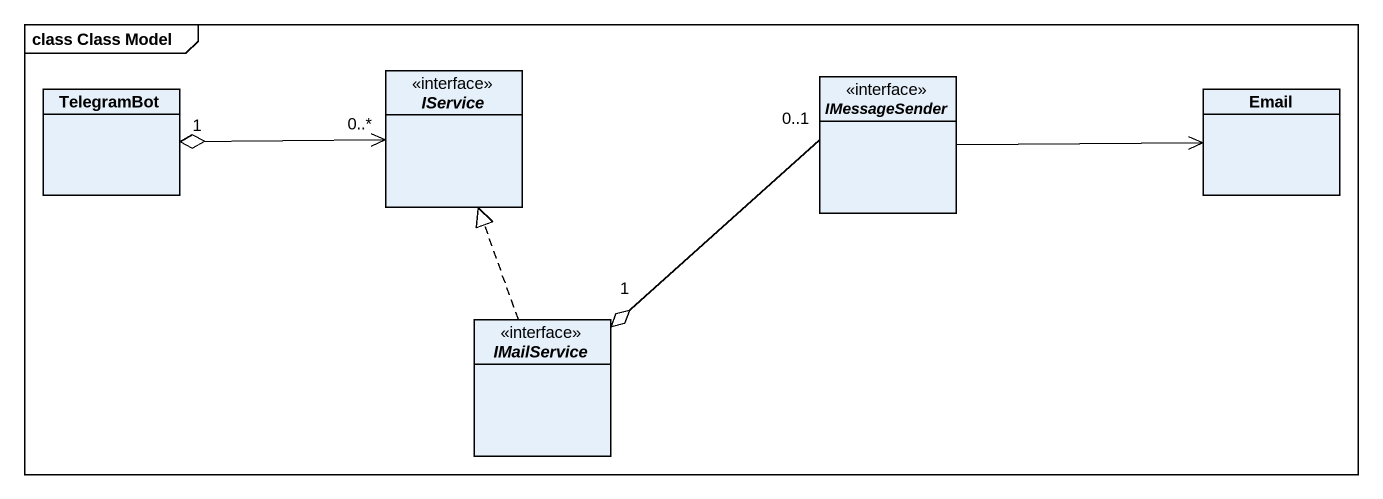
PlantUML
@startuml
mainframe class Class Model
hide circle
hide empty members
interface IService
interface IMessageSender
class TelegramBot
class Email
interface IMailService
IService "0..*" <-left-o "1" TelegramBot
IMessageSender -right-> Email
IMessageSender "0..1" --o "1" IMailService
IMailService .up.|> IService
@enduml
